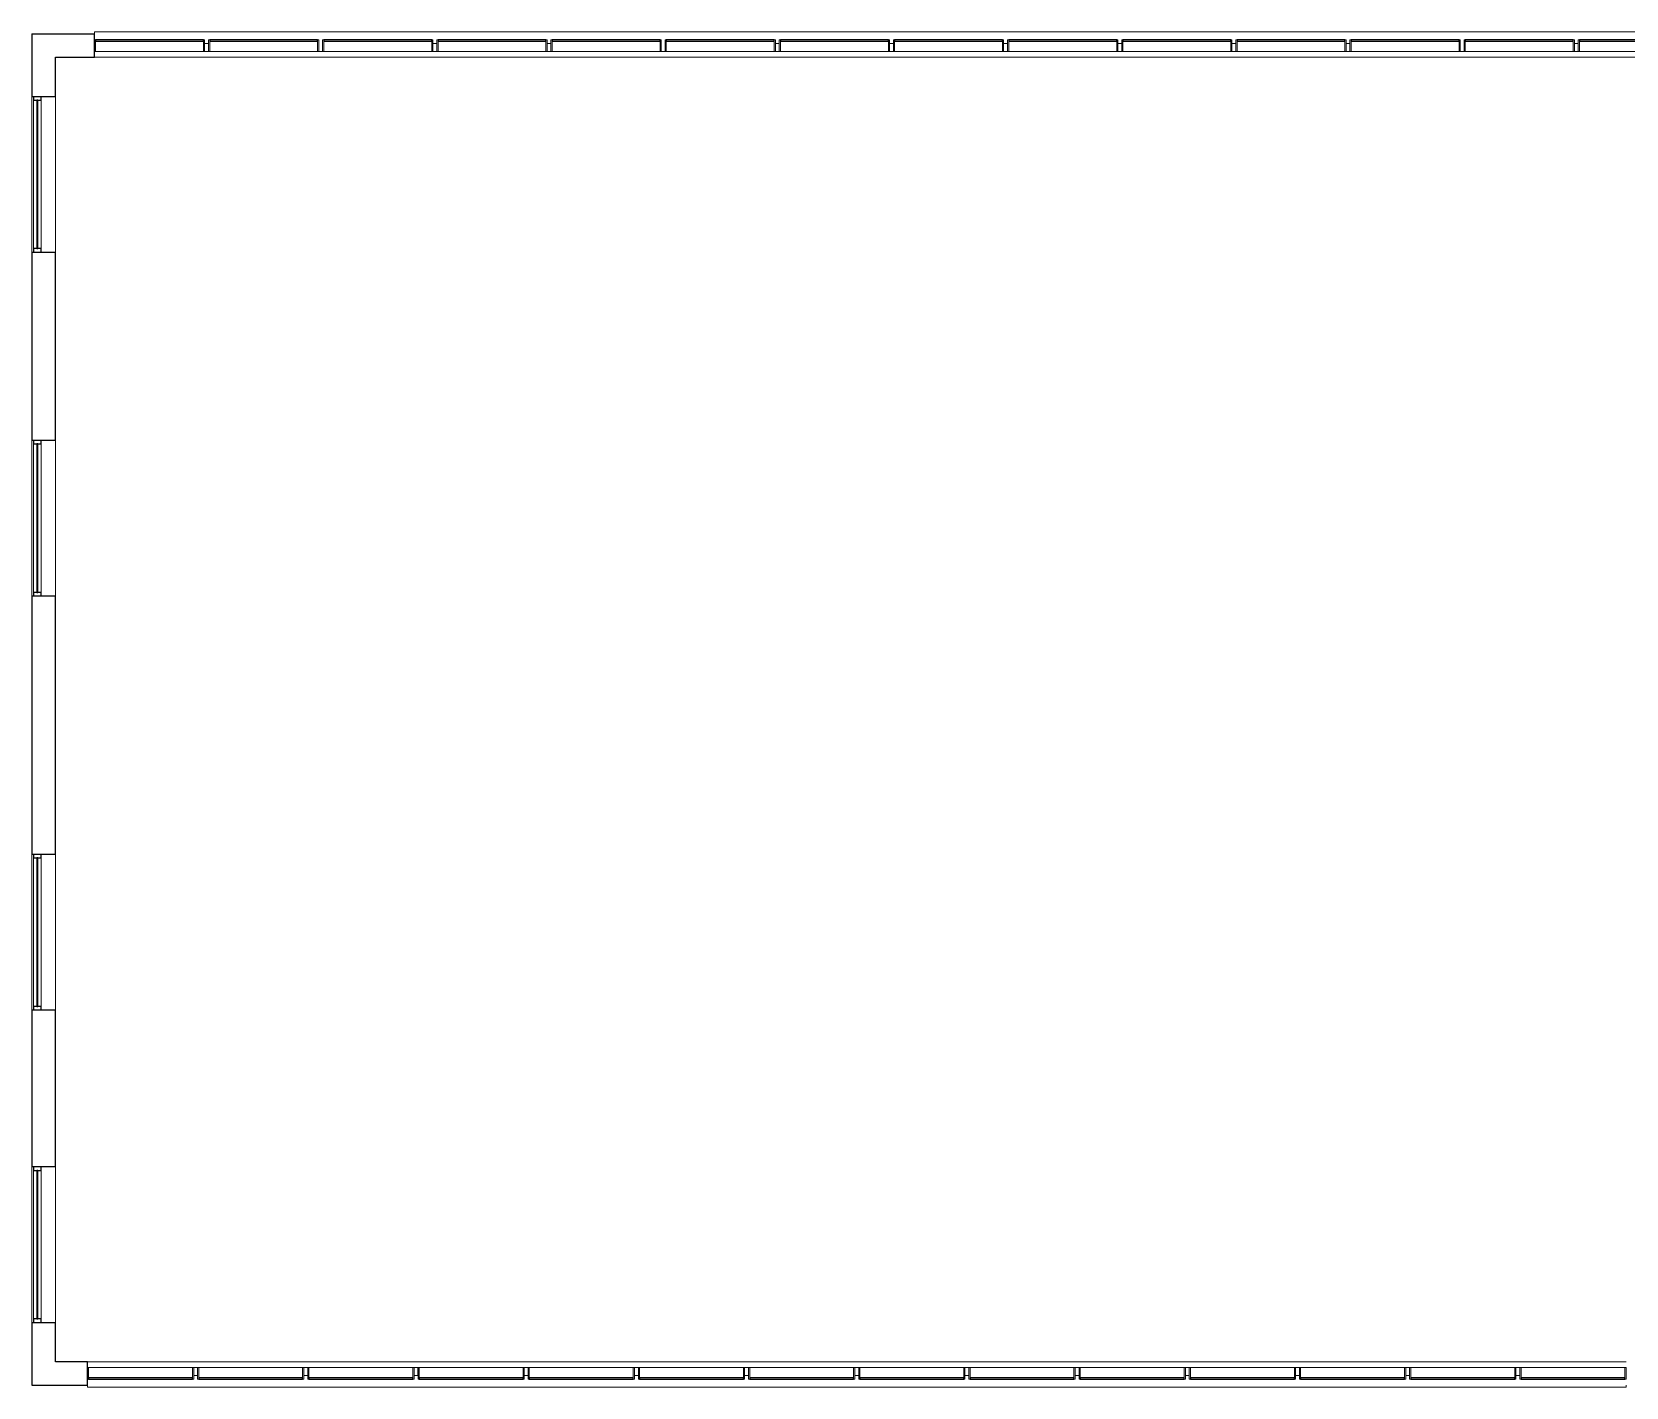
# Model space of a CAD drawing. Header units: millimetres. Extents: x -10004 to 25321, y -22904 to 7446.
# Drawn here: x -10004 to 10406, y -9904 to 7446 of the extents above; entities that cross this region are included whole.
import ezdxf

# ---------------------------------------------------------------- set-up
doc = ezdxf.new("R2010")
doc.units = ezdxf.units.MM
for name, color, linetype, lineweight in [('A-G25-M-Walls', 7, 'Continuous', 15), ('A-G321-M-WindowCills', 3, 'Continuous', 15), ('A-G321-M-Windows', 6, 'Continuous', 15)]:
    doc.layers.add(name, color=color, linetype=linetype, lineweight=lineweight)

# ---------------------------------------------------------------- blocks, each defined once
blk = doc.blocks.new('Curtain Wall Panel - Plain - Curtain Wall Panel - Plain-238082-First Floor')
at = {"layer": 'A-G321-M-Windows', "lineweight": 20}
for p, q in [((-665, 75), (-680, 75)), ((-680, 75), (-680, -75)), ((-665, -75), (-665, 75)), ((665, 75), (665, -75)), ((680, 75), (665, 75)), ((680, -75), (680, 75)), ((-680, -75), (-665, -75)), ((665, -75), (680, -75))]:
    blk.add_line(p, q, dxfattribs=at)
at = {"layer": 'A-G321-M-Windows', "lineweight": 25}
for p, q in [((665, 75), (-665, 75)), ((-665, 75), (-665, 55)), ((-665, 55), (665, 55)), ((665, 55), (665, 75))]:
    blk.add_line(p, q, dxfattribs=at)
at = {"layer": 'A-G321-M-Windows'}
blk.add_line((-665, -75), (665, -75), dxfattribs=at)
blk = doc.blocks.new('Rectangular Mullion - 50 x 250mm-237901-First Floor')
at = {"layer": 'A-G321-M-WindowCills'}
for p in [(9021, -9904), (10406, -9879)]:
    blk.add_line(p, (10406, -9904), dxfattribs=at)
blk = doc.blocks.new('Rectangular Mullion - 50 x 250mm-237902-First Floor')
at = {"layer": 'A-G321-M-WindowCills'}
blk.add_line((7610, -9904), (9021, -9904), dxfattribs=at)
blk = doc.blocks.new('Rectangular Mullion - 50 x 100mm-227649-First Floor')
at = {"layer": 'A-G321-M-WindowCills', "lineweight": 20}
for p, q in [((-25, 75), (25, 75)), ((-25, -25), (-25, 75)), ((25, 75), (25, -25)), ((25, -25), (-25, -25))]:
    blk.add_line(p, q, dxfattribs=at)
blk = doc.blocks.new('Rectangular Mullion - 50 x 250mm-237946-First Floor')
at = {"layer": 'A-G321-M-WindowCills'}
for q in [(-9294, -9879), (-7908, -9904)]:
    blk.add_line((-9294, -9904), q, dxfattribs=at)
blk = doc.blocks.new('Curtain Wall Panel - Plain - Curtain Wall Panel - Plain-253106-First Floor')
at = {"layer": 'A-G321-M-Windows', "lineweight": 20}
for p, q in [((-691, 75), (-706, 75)), ((-706, 75), (-706, -75)), ((-691, -75), (-691, 75)), ((691, 75), (691, -75)), ((706, 75), (691, 75)), ((706, -75), (706, 75)), ((-706, -75), (-691, -75)), ((691, -75), (706, -75))]:
    blk.add_line(p, q, dxfattribs=at)
at = {"layer": 'A-G321-M-Windows', "lineweight": 25}
for p, q in [((691, 75), (-691, 75)), ((-691, 75), (-691, 55)), ((-691, 55), (691, 55)), ((691, 55), (691, 75))]:
    blk.add_line(p, q, dxfattribs=at)
at = {"layer": 'A-G321-M-Windows'}
blk.add_line((-691, -75), (691, -75), dxfattribs=at)
blk = doc.blocks.new('Rectangular Mullion - 50 x 250mm-253103-First Floor')
at = {"layer": 'A-G321-M-WindowCills'}
for p in [(-9204, 7421), (-7768, 7446)]:
    blk.add_line(p, (-9204, 7446), dxfattribs=at)
blk = doc.blocks.new('Rectangular Mullion - 50 x 250mm-253104-First Floor')
at = {"layer": 'A-G321-M-WindowCills'}
for p, q in [((-6307, 7446), (-7768, 7446)), ((-6307, 7196), (-6332, 7196))]:
    blk.add_line(p, q, dxfattribs=at)
blk = doc.blocks.new('Rectangular Mullion - 50 x 250mm-V6-First Floor')
at = {"layer": 'A-G321-M-WindowCills'}
for p, q in [((-4845, 7446), (-6307, 7446)), ((-6282, 7196), (-6307, 7196))]:
    blk.add_line(p, q, dxfattribs=at)
blk = doc.blocks.new('Rectangular Mullion - 50 x 250mm-V7-First Floor')
at = {"layer": 'A-G321-M-WindowCills'}
blk.add_line((-3384, 7446), (-4845, 7446), dxfattribs=at)
blk = doc.blocks.new('Concept Window - Concept Window-254056-First Floor')
at = {"layer": 'A-G321-M-Windows', "lineweight": 25}
for p, q in [((-860, 130), (-910, 130)), ((-910, 30), (-860, 30)), ((-860, 30), (-860, 130)), ((1040, 85), (-860, 85)), ((-860, 85), (-860, 75)), ((-860, 75), (1040, 75)), ((1090, 130), (1040, 130)), ((1040, 130), (1040, 30)), ((1040, 75), (1040, 85)), ((1040, 30), (1090, 30))]:
    blk.add_line(p, q, dxfattribs=at)
at = {"layer": 'A-G321-M-Windows'}
for p, q in [((-860, 130), (1040, 130)), ((1040, 30), (-860, 30))]:
    blk.add_line(p, q, dxfattribs=at)
blk = doc.blocks.new('Rectangular Mullion - 50 x 250mm-253115-First Floor')
at = {"layer": 'A-G321-M-WindowCills'}
for q in [(9769, 7446), (11206, 7421)]:
    blk.add_line((11206, 7446), q, dxfattribs=at)

msp = doc.modelspace()

# ---------------------------------------------------------------- linework, layer by layer
at = {"layer": 'A-G25-M-Walls', "lineweight": 25}
for p, q in [((-10004, 7421), (-9204, 7421)), ((-10004, 7421), (-10004, 6621)), ((-9204, 7121), (-9204, 7421)), ((-9704, 7121), (-9204, 7121)), ((-9704, 6621), (-9704, 7121)), ((-10004, 6621), (-9704, 6621)), ((-9704, 4621), (-10004, 4621)), ((-10004, 4621), (-10004, 2221)), ((-9704, 2221), (-9704, 4621)), ((-10004, 2221), (-9704, 2221)), ((-9704, 221), (-10004, 221)), ((-10004, 221), (-10004, -3079)), ((-9704, -3079), (-9704, 221)), ((-10004, -3079), (-9704, -3079)), ((-9704, -5079), (-10004, -5079)), ((-10004, -5079), (-10004, -7079)), ((-9704, -7079), (-9704, -5079)), ((-10004, -7079), (-9704, -7079)), ((-9704, -9079), (-10004, -9079)), ((-10004, -9079), (-10004, -9879)), ((-9704, -9579), (-9704, -9079)), ((-9294, -9579), (-9704, -9579)), ((-9294, -9879), (-9294, -9579)), ((-10004, -9879), (-9294, -9879))]:
    msp.add_line(p, q, dxfattribs=at)
at = {"layer": 'A-G25-M-Walls'}
for p, q in [((11206, 7121), (-9204, 7121)), ((-10004, 4621), (-10004, 6621)), ((-9704, 6621), (-9704, 4621)), ((-10004, 221), (-10004, 2221)), ((-9704, 2221), (-9704, 221)), ((-10004, -5079), (-10004, -3079)), ((-9704, -3079), (-9704, -5079)), ((-10004, -9079), (-10004, -7079)), ((-9704, -7079), (-9704, -9079)), ((-9294, -9579), (10406, -9579))]:
    msp.add_line(p, q, dxfattribs=at)

# ---------------------------------------------------------------- block references
at = {"layer": 'A-G321-M-WindowCills'}
for name, p in [('Rectangular Mullion - 50 x 250mm-253103-First Floor', (0, 0)), ('Rectangular Mullion - 50 x 250mm-253104-First Floor', (0, 0)), ('Rectangular Mullion - 50 x 250mm-V6-First Floor', (0, 0)), ('Rectangular Mullion - 50 x 250mm-V7-First Floor', (0, 0)), ('Rectangular Mullion - 50 x 250mm-253104-First Floor', (4384, 0)), ('Rectangular Mullion - 50 x 250mm-V6-First Floor', (4384, 0)), ('Rectangular Mullion - 50 x 250mm-V7-First Floor', (4384, 0)), ('Rectangular Mullion - 50 x 250mm-V7-First Floor', (5846, 0)), ('Rectangular Mullion - 50 x 250mm-V7-First Floor', (7307, 0)), ('Rectangular Mullion - 50 x 250mm-V7-First Floor', (8769, 0)), ('Rectangular Mullion - 50 x 250mm-V7-First Floor', (10230, 0)), ('Rectangular Mullion - 50 x 250mm-253104-First Floor', (14614, 0)), ('Rectangular Mullion - 50 x 250mm-V6-First Floor', (14614, 0)), ('Rectangular Mullion - 50 x 250mm-253115-First Floor', (0, 0)), ('Rectangular Mullion - 50 x 250mm-237946-First Floor', (0, 0)), ('Rectangular Mullion - 50 x 250mm-237902-First Floor', (-15518, 0)), ('Rectangular Mullion - 50 x 250mm-237902-First Floor', (-14107, 0)), ('Rectangular Mullion - 50 x 250mm-237902-First Floor', (-12696, 0)), ('Rectangular Mullion - 50 x 250mm-237902-First Floor', (-11286, 0)), ('Rectangular Mullion - 50 x 250mm-237902-First Floor', (-9875, 0)), ('Rectangular Mullion - 50 x 250mm-237902-First Floor', (-8464, 0)), ('Rectangular Mullion - 50 x 250mm-237902-First Floor', (-7054, 0)), ('Rectangular Mullion - 50 x 250mm-237902-First Floor', (-5643, 0)), ('Rectangular Mullion - 50 x 250mm-237902-First Floor', (-4232, 0)), ('Rectangular Mullion - 50 x 250mm-237902-First Floor', (-2821, 0)), ('Rectangular Mullion - 50 x 250mm-237902-First Floor', (-1411, 0)), ('Rectangular Mullion - 50 x 250mm-237902-First Floor', (0, 0)), ('Rectangular Mullion - 50 x 250mm-237901-First Floor', (0, 0))]:
    msp.add_blockref(name, p, dxfattribs=at)
at = {"layer": 'A-G321-M-WindowCills', "extrusion": (0, 0, -1), "rotation": 180}
for p in [(7768, 7271), (4845, 7271), (3384, 7271), (461, 7271), (-1001, 7271), (-2462, 7271), (-3923, 7271), (-5385, 7271), (-6846, 7271), (-9769, 7271)]:
    msp.add_blockref('Rectangular Mullion - 50 x 100mm-227649-First Floor', p, dxfattribs=at)
at = {"layer": 'A-G321-M-WindowCills', "extrusion": (0, 0, -1)}
for p in [(7908, -9729), (6497, -9729), (5087, -9729), (3676, -9729), (2265, -9729), (854, -9729), (-556, -9729), (-1967, -9729), (-3378, -9729), (-4788, -9729), (-6199, -9729), (-7610, -9729), (-9021, -9729)]:
    msp.add_blockref('Rectangular Mullion - 50 x 100mm-227649-First Floor', p, dxfattribs=at)
at = {"layer": 'A-G321-M-Windows'}
for p in [(-8499, 7271), (-7037, 7271), (-5576, 7271), (-4114, 7271), (-2653, 7271), (-1192, 7271), (270, 7271), (1731, 7271), (3193, 7271), (4654, 7271), (6116, 7271), (7577, 7271), (9038, 7271), (10500, 7271)]:
    msp.add_blockref('Curtain Wall Panel - Plain - Curtain Wall Panel - Plain-253106-First Floor', p, dxfattribs=at)
for name, p, rotation in [('Concept Window - Concept Window-254056-First Floor', (-9854, 5531), 89.99999999999991), ('Concept Window - Concept Window-254056-First Floor', (-9854, 1131), 89.99999999999991), ('Concept Window - Concept Window-254056-First Floor', (-9854, -4169), 89.99999999999991), ('Concept Window - Concept Window-254056-First Floor', (-9854, -8169), 89.99999999999991), ('Curtain Wall Panel - Plain - Curtain Wall Panel - Plain-238082-First Floor', (-8613, -9729), 180), ('Curtain Wall Panel - Plain - Curtain Wall Panel - Plain-238082-First Floor', (-7203, -9729), 180), ('Curtain Wall Panel - Plain - Curtain Wall Panel - Plain-238082-First Floor', (-5792, -9729), 180), ('Curtain Wall Panel - Plain - Curtain Wall Panel - Plain-238082-First Floor', (-4381, -9729), 180), ('Curtain Wall Panel - Plain - Curtain Wall Panel - Plain-238082-First Floor', (-2971, -9729), 180), ('Curtain Wall Panel - Plain - Curtain Wall Panel - Plain-238082-First Floor', (-1560, -9729), 180), ('Curtain Wall Panel - Plain - Curtain Wall Panel - Plain-238082-First Floor', (-149, -9729), 180), ('Curtain Wall Panel - Plain - Curtain Wall Panel - Plain-238082-First Floor', (1262, -9729), 180), ('Curtain Wall Panel - Plain - Curtain Wall Panel - Plain-238082-First Floor', (2672, -9729), 180), ('Curtain Wall Panel - Plain - Curtain Wall Panel - Plain-238082-First Floor', (4083, -9729), 180), ('Curtain Wall Panel - Plain - Curtain Wall Panel - Plain-238082-First Floor', (5494, -9729), 180), ('Curtain Wall Panel - Plain - Curtain Wall Panel - Plain-238082-First Floor', (6904, -9729), 180), ('Curtain Wall Panel - Plain - Curtain Wall Panel - Plain-238082-First Floor', (8315, -9729), 180), ('Curtain Wall Panel - Plain - Curtain Wall Panel - Plain-238082-First Floor', (9726, -9729), 180)]:
    msp.add_blockref(name, p, dxfattribs=dict(at, rotation=rotation))

doc.saveas('drawing.dxf')
